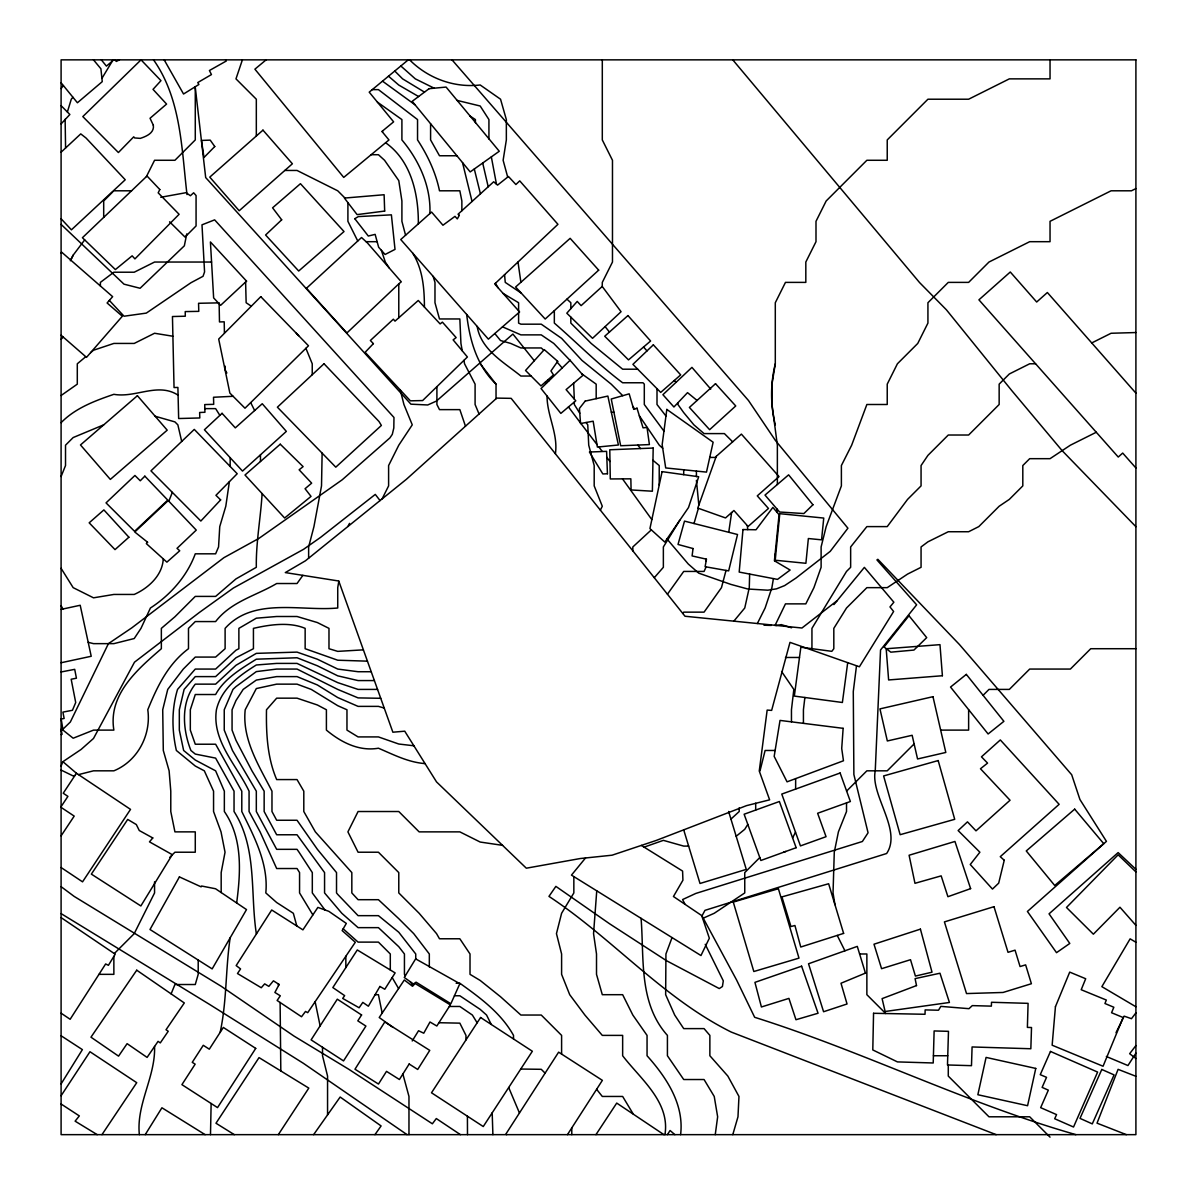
<?xml version="1.0" encoding="UTF-8"?>
<svg xmlns="http://www.w3.org/2000/svg" width="1197" height="1197" viewBox="0 0 1197 1197"><rect width="100%" height="100%" fill="white"/><g stroke="black" fill="none" stroke-linecap="round" stroke-linejoin="round"><path stroke-width="1.5" d="M749.651 574.066L749.277 587.652L744.758 608.001L733.836 621.153M229.39 481.658L225.799 506.256L219.754 526.605L218.557 546.954L215.625 553.822L195.276 553.822C187.046 576.251 170.288 595.133 150.433 608.001L140.977 628.365L134.214 638.54L113.865 643.642L93.516 643.642L88.204 642.31M230.138 466.426L230.183 457.718M211.136 1103.499L210.492 1134.651M322.128 453.139L321.514 485.892L313.943 526.605L308.631 546.954L308.631 558.206M555.393 453.768C558.341 433.868 546.969 415.509 547.044 396.057M775.177 560.226L779.786 513.678L823.745 518.062L821.561 539.832L808.364 538.53L805.895 563.293L775.177 560.226L775.297 561.303M776.778 512.017L777.062 509.099M804.878 697.492L803.426 709.761L803.426 723.347M163.256 558.864C162.508 575.263 148.443 588.131 134.214 594.445L113.865 594.445L93.516 597.827L73.167 587.652L61.092 568.336M856.498 665.756L853.281 691.522L853.88 774.549L868.064 832.783L862.379 841.491L695.801 893.441L682.589 899.56L684.998 904.304M262.113 493.583C260.647 518.241 255.904 542.57 256.323 567.303L235.974 578.899L215.625 596.405L195.276 596.405L174.927 616.769L161.356 628.365L161.356 648.714C137.311 669.482 108.029 694.664 113.865 730.11L93.516 730.11L73.167 738.22L62.992 730.11L61.197 719.038M220.143 1032.383C226.906 1001.141 225.5 969.136 230.153 937.835M847.7 662.659L842.389 702.489L794.329 696.085L800.853 647.203L831.84 651.333L833.815 648.714L833.815 628.365L846.518 608.001L866.867 587.652L887.231 587.652L907.58 574.081L921.062 567.303L921.062 546.954L927.929 541.822L948.278 531.737L968.627 531.737L978.802 526.605L999.151 506.256L1009.34 499.373L1022.807 485.892L1022.807 465.543L1029.689 458.675L1050.038 458.675L1070.387 445.194L1096.272 432.252M715.252 1134.651L717.646 1116.801L714.235 1096.452L704.06 1079.529L683.711 1079.529L667.417 1055.739L667.417 1035.39C638.405 1002.921 644.285 958.184 641.068 918.338M728.734 532.291L731.636 512.525M1050.038 59.85L1050.038 78.867L1009.34 78.867L968.627 99.216L927.929 99.216L887.231 139.929L887.231 160.278L866.867 160.278L826.169 200.976L815.995 221.325L815.995 241.689L805.82 262.038L805.82 282.387L785.471 282.387L775.297 302.736L775.297 363.783L771.99 384.147L771.99 404.496L777.362 445.194L777.362 484.486M773.412 578.6L771.9 587.652L765.122 608.001L757.357 623.517M338.826 581.203L337.734 587.652L337.734 608.001C300.911 611.502 253.435 596.779 225.111 628.365L225.111 648.714L215.625 657.078L195.276 657.078L183.291 669.063L167.73 689.412L162.717 709.761L163.301 750.474L169.121 770.823L170.782 791.172L170.782 811.521L174.927 831.87L195.276 831.87L195.276 852.219L174.927 852.219L169.839 857.321M236.662 902.957C240.672 872.374 242.871 838.319 224.348 811.521L224.348 791.172L215.625 770.823L195.276 760.05L183.635 750.474L179.326 730.11L179.326 709.761L184.114 689.412L195.276 676.604L215.625 676.604L235.974 657.752L253.435 648.714L253.435 628.365C269.475 624.684 289.315 621.662 305.145 628.365L305.145 648.714L337.734 660.22L367.449 661.163M186.762 233.894L184.338 245.819L140.094 288.268L123.994 284.168L61.092 224.393M726.01 570.415L721.477 587.652L704.06 612.146L683.711 612.146L682.784 613.433M760.02 770.823L765.122 750.474L775.147 750.474M518.002 262.038L520.89 282.297M694.006 523.523L698.39 508.291M732.788 1134.651L737.98 1116.801L738.968 1096.452L727.851 1076.088L709.866 1055.739L709.866 1035.39L704.06 1028.612L683.711 1028.612L674.689 1015.041L665.652 994.692L665.936 953.979L672.056 937.595M65.132 119.326L65.581 148.024M67.376 111.979L71.281 99.216L72.912 97.241M242.393 59.85L235.974 78.867L256.323 99.216L256.323 136.009M168.822 501.214L172.338 492.386M61.092 476.526L65.521 465.543L65.521 445.194L73.167 437.548L103.735 424.83M171.111 993.884L174.927 984.518L195.276 984.518L198.208 974.343L198.208 960.054M61.092 766.05L62.902 761.681L81.067 749.472L93.516 738.459L134.498 662.18L199.33 612.49L233.355 588.056L303.589 549.303L320.527 537.408L375.289 494.406L380.048 500.57M774.983 625.552L785.471 603.872L805.82 603.872L813.93 587.652L821.112 567.303L821.112 546.954L826.169 526.605L841.386 485.892L841.386 465.543L851.666 445.194L866.867 404.496L887.231 404.496L887.231 384.147L897.406 363.783L917.755 343.434L927.929 323.085L927.929 302.736L948.278 282.387L968.627 282.387L988.976 262.038L1029.689 241.689L1050.038 241.689L1050.038 221.325L1111.085 190.802L1131.449 190.802L1135.908 188.572M1116.023 1032.667L1124.133 1016.148L1131.479 1018.692L1135.908 1012.886M70.713 260.063L73.167 255.156L84.688 239.894M146.408 176.602L154.563 160.278L174.927 160.278L195.276 139.929L195.276 86.723M347.983 526.441L349.524 523.373M382.112 498.895L388.606 485.892L388.606 465.543L398.781 445.194L412.262 424.845L403.928 404.496L400.262 389.968M600.355 510.131L602.3 506.256L594.191 485.892L594.191 465.543L588.729 445.194L587.757 424.845L586.081 422.511M785.86 851.426L783.661 852.219M792.609 837.93L795.496 832.169M70.354 260.751L73.167 255.156M679.701 520.381L663.362 546.954L663.362 567.303L654.28 577.702M101.91 78.389L112.309 61.122M747.796 824.374L744.758 829.297L736.185 836.269M412.202 1040.971L418.546 1030.737L423.753 1033.206L429.992 1021.999L436.83 1026.009L450.341 1004.896L415.209 983.56L412.426 986.223L404.317 979.984L379.225 1017.51L392.99 1027.4M61.092 1083.913L82.384 1049.619L61.092 1035.764M145.226 1134.651L161.924 1107.779L205.136 1134.651M1135.908 1053.165L1127.948 1065.554L1106.357 1056.487M567.438 1134.651L602.375 1080.352L558.625 1052.163L505.837 1134.128L506.645 1134.651M667.402 1134.651L670.081 1130.507L674.884 1134.651M278.317 1134.651L308.796 1088.103L259.031 1057.609L215.984 1123.235L234.328 1134.651M61.092 1095.749L89.97 1051.729L136.727 1082.687L101.969 1134.651M595.956 1134.651L616.724 1103.08L663.916 1134.651M62.902 761.681L76.428 773.247L63.232 793.237L67.915 796.379L61.092 806.643M61.092 835.85L74.199 816.1L61.092 807.377M313.614 1134.651L340.157 1097.036L381.095 1125.943L374.945 1134.651M302.871 575.353L297.036 583.523L276.672 583.523C256.218 595.672 231.156 601.448 215.625 621.572L195.276 621.572L188.483 628.365L188.483 648.714C167.775 664.2 157.106 686.839 147.785 709.761C151.361 734.883 137.67 761.083 113.865 770.823L93.516 770.823L78.478 774.624M667.432 594.206L683.711 571.433L704.06 571.433L706.125 566.884M1135.908 1045.565L1129.654 1053.719L1135.908 1058.507M61.092 88.578L63.411 85.6M833.92 604.59L864.369 567.378L893.86 602.211L889.984 606.924L893.62 611.487L859.401 666.774L789.99 642.37L771.646 710.39L767.157 710.09L759.257 771.018L769.626 799.835L746.509 805.641L656.195 840.459L612.071 855.197L580.246 858.533L526.321 868.199L436.546 781.925L404.736 731.187L392.87 732.205L338.751 581.009L285.305 572.585L305.4 560.824L406.411 479.279L496.74 398.107L511.164 398.347L685.013 616.246L801.96 628.006L837.137 600.655M585.513 857.98L571.463 875.127L700.963 955.535L709.342 938.239L701.711 915.585L673.447 896.508L682.918 880.214L682.589 871.072L641.353 845.426M61.092 253.016L61.75 252.253L112.638 296.661L107.102 302.976L122.333 316.247L86.513 357.349L61.092 335.22M61.092 123.904L69.86 114.493L61.092 105.65M112.757 191.909L103.69 200.976L103.69 217.39M61.092 339.29L63.276 337.105M114.299 953.56L134.214 933.63L154.563 892.932L154.563 881.83M651.333 529.867L632.824 546.954L632.824 550.829M759.796 857.546L744.758 872.583L744.758 892.932L714.235 913.281L702.669 918.413M846.623 791.067L866.867 770.823L887.231 770.823L914.119 743.921M968.627 709.761L968.627 730.11L940.677 730.11M983.081 695.322L988.976 689.412L1009.34 689.412L1029.689 669.063L1070.387 669.063L1090.736 648.714L1135.908 648.714M61.092 730.978L70.339 722.015L108.418 643.642L131.879 627.797L223.899 557.682L259.031 538.321L342.177 479.817L389.923 437.878L392.302 434.346L393.813 427.987L393.978 417.484L214.637 219.859L201.994 224.827L204.567 271.928L203.026 276.298L190.936 282.746L146.303 313.105L124.039 316.217L109.346 300.417M61.092 152.199L80.753 133.884L86.079 138.059L125.236 179.759L71.416 229.839L61.092 218.752M730.948 819.107L739.207 811.521L739.207 807.825M602.226 286.442L581.114 305.639L577.223 301.42L566.809 313.195L592.53 338.317L621.063 311.714L602.226 286.442L602.3 282.387L612.475 262.038L612.475 160.278L602.3 139.929L602.3 59.85M61.092 422.676C75.336 408.057 94.982 400.786 113.865 394.322C135.62 398.212 157.899 382.038 178.084 395.16M113.79 59.85L106.428 66.119L101.341 59.85M85.765 356.706L77.296 363.783L77.296 384.147L61.092 395.519M90.613 352.651L93.516 350.227L113.865 343.434L134.214 343.434L154.563 333.26L172.892 336.237M266.123 59.85L254.901 69.172L343.734 177.41L388.965 139.959L381.978 131.461L393.618 121.84L369.215 92.154L408.252 59.85M119.431 59.85L116.333 61.421L114.912 59.85M1091.739 342.94L1111.085 333.26L1135.908 332.542M644.106 847.132L663.362 840.354L683.711 846.099L688.649 846.099M74.932 775.506L73.167 775.955L61.092 770.06M61.092 609.393L80.199 605.263L91.211 656.27L61.092 662.749M61.092 719.053L64.144 718.469L62.902 712.11L72.448 710.285L75.71 702.534L71.177 679.238L76.428 678.205L74.708 669.347L61.092 671.966M61.092 734.524L62.079 734.33L61.092 729.257M160.772 197.281L186.089 192.672L190.383 195.739L193.645 192.792L196.069 195.53L196.069 225.949L185.011 237.066L169.585 221.789M775.895 625.582L781.327 624.625L791.531 627.797M372.252 89.625L378.432 89.625L417.544 119.58L417.544 139.929C427.703 155.445 435.768 172.563 439.494 190.802L459.843 190.802L461.862 200.976L461.862 210.747M377.414 102.119L401.908 119.58L401.908 139.929C419.04 160.323 431.04 186.537 429.903 213.56M371.145 154.712L378.432 154.712L384.551 160.278L398.781 180.627L401.908 200.976L401.908 221.325L405.574 235.225M456.895 155.76L439.494 155.76L430.591 139.929L430.591 123.725M284.826 170.453L297.036 170.453L337.734 190.802L344.96 198.029M113.969 190.802L131.535 190.802M366.087 241.689L377.13 241.689M211.57 262.038L154.563 262.038L134.214 272.213L113.865 272.213L100.383 282.387L100.383 285.963M521.249 293.1L505.254 282.387L504.565 274.667M296.317 333.26L298.651 335.654M1035.6 363.783L1029.689 363.783L1009.34 373.973L999.151 384.147L999.151 404.496L968.627 435.02L948.278 435.02L927.929 455.369L921.062 465.543L921.062 485.892L907.58 499.373L887.231 526.605L866.867 526.605L850.648 546.954L850.648 567.303L846.518 571.433L811.94 628.365L811.94 648.684M637.717 369.2L622.649 369.2L591.183 343.434L570.834 323.085L570.834 317.13M531.094 376.038L520.89 376.038C504.012 362.317 481.014 349.898 477.169 326.407M204.837 408.626L215.625 408.626L219.859 415.374M611.323 412.142L613.896 412.142M709.746 457.434L715.836 457.434M363.394 649.851L337.734 651.377L328.98 648.714L328.98 628.365L317.385 622.56L297.036 616.5L276.672 616.5L256.323 618.191L238.876 628.365L238.876 648.714L235.974 650.21L215.625 669.063L195.276 669.063L177.545 689.412C171.47 709.417 171.829 730.17 176.363 750.474L195.276 766.035L204.328 770.823L213.56 791.172L213.56 811.521L221.026 831.87L225.036 852.219L221.176 872.583L221.176 892.543M785.471 657.467L799.476 657.467M371.22 671.726L358.083 671.726L337.734 669.063L317.385 659.218L297.036 652.111L256.323 653.367L235.974 665.293L215.625 684.145L195.276 684.145C180.597 702.415 182.632 729.646 190.907 750.474L195.276 754.065L215.625 758.12L234.043 791.172L234.043 811.521C257.46 848.284 250.068 892.723 256.323 933.63L256.592 933.63M374.392 680.569L358.083 680.569L337.734 675.841L317.385 665.786L297.036 657.766L256.323 659.188C241.345 668.584 224.183 678.654 215.625 694.514L195.276 694.514L190.323 709.761L190.323 730.11L195.276 744.22L215.625 744.22L241.794 791.172L241.794 811.521C254.243 836.823 268.607 863.815 265.809 892.932L276.672 902.523L293.34 913.281L296.811 925.969M377.564 689.412L358.083 689.412L337.734 682.634L297.036 663.407L276.672 663.407L256.323 664.993C238.921 675.781 221.37 688.679 216.418 709.761C211.809 740.958 236.587 764.898 249.066 791.172L249.066 811.521L260.093 831.87L276.672 868.528L297.036 868.528L299.564 872.583L299.564 892.932L312.866 914.912M502.56 845.351L480.192 842.045L459.843 831.87L419.145 831.87L398.781 811.521L358.083 811.521L347.908 831.87L358.083 852.219L378.432 852.219L398.781 872.583L398.781 892.932L419.145 913.281L436.546 933.63L439.494 938.777L459.843 938.777L470.017 953.979L470.017 974.343L480.192 980.463L500.541 996.757L520.89 1015.041L541.253 1015.041L561.602 1035.39L561.602 1054.078M859.611 953.979L866.867 953.979L866.867 994.692L885.705 1013.53M98.977 974.343L113.865 974.343L113.865 956.403M456.147 983.246L459.843 983.246C480.311 997.879 501.004 1012.976 513.513 1035.39L513.513 1038.966M375.11 994.692L378.432 994.692L382.172 1013.096M454.426 995.769L459.843 995.769L480.192 1009.385L486.551 1015.041L491.264 1024.452M449.339 1006.468L459.843 1006.468L472.366 1015.041L477.139 1022.792M933.421 1055.739L947.755 1055.739M763.97 625.208L771.317 625.433M413.893 745.776L398.781 744.025L378.432 736.918L358.083 736.918L346.965 730.11L346.965 709.761L337.734 705.691L311.265 689.412L297.036 684.145L276.672 684.145L256.323 688.559L245.205 709.761C241.974 739.402 259.061 765.856 271.973 791.172L271.973 811.521L276.672 820.259L297.036 820.259L317.385 849.331L336.522 872.583L336.522 892.932L337.734 894.398L358.083 915.66L378.432 915.66L398.781 932.254L415.733 953.979L415.733 958.932M380.736 698.3L358.083 697.896L337.734 689.412L297.036 669.063L276.672 669.063L256.323 671.607L235.974 686.614L232.966 689.412L224.243 709.761L224.243 730.11L232.457 750.474L256.323 791.172L256.323 811.521L276.672 849.331L297.036 849.331L299.055 852.219L312.312 872.583L312.312 892.932L324.926 909.929M425.07 763.611C408.072 762.28 393.633 754.664 378.432 748.215C358.965 751.596 340.98 742.245 326.407 730.11L326.407 709.761L317.385 704.988L297.036 698.165L276.672 698.165L266.497 709.761C266.078 733.267 267.305 757.701 276.672 779.576L297.036 779.576L303.799 791.172L303.799 811.521L315.35 831.87L351.828 872.583L351.828 892.932L358.083 899.695L378.432 899.695L398.781 918.683L413.728 933.63L429.319 953.979L429.319 966.937M155.176 416.257L174.927 421.898L177.859 424.845L181.705 441.454M384.237 708.07L378.432 706.38L358.083 706.38L337.734 697.552L317.385 684.968L297.036 676.604L276.672 676.604L256.323 680.076L243.171 689.412L235.974 700.529L232.068 709.761L232.068 730.11L235.974 740.3L251.954 770.823L264.148 791.172L264.148 811.521L276.672 834.773L297.036 834.773L324.567 872.583L324.567 892.932L341.818 913.281L358.083 927.645L378.432 927.645L398.781 946.707L404.436 953.979L404.436 974.343L405.424 975.6M1075.849 1134.651L1069.639 1132.826C962.044 1101.36 861.421 1050.936 754.664 1017.3L736.619 980.059L701.996 915.87L704.973 910.348L886.633 853.506C902.343 830.269 870.234 795.302 875.246 770.823L880.543 649.986L916.633 604.829L876.937 559.912L877.85 559.313L959.41 644.495L1071.704 774.758L1079.933 799.521L1106.432 841.371L1027.415 911.456L1056.517 952.677L1069.789 943.445L1049.051 913.835L1118.133 852.593L1135.908 869.321M1135.908 1076.298L1118.088 1069.34L1097.021 1123.16L1126.362 1134.651M996.173 1134.651L731.202 1032.053C662.809 997.999 612.31 938.164 548.959 896.388L555.872 886.379L609.572 923.77L666.49 960.697L719.277 988.572L722.419 986.508L723.302 980.852L705.228 944.313M457.074 100.398L480.192 106.009L488.93 119.58L488.93 139.017M502.501 326.841L520.89 334.876L541.253 334.876L553.777 343.434L570.026 360.342M434.197 88.204L415.314 78.867L400.83 65.985M424.486 92.124L402.611 78.867L394.771 71.012M418.591 96.538L398.781 85.062L388.501 76.189M1135.908 1006.767L1101.868 986.657L1130.133 938.837L1135.908 942.263M503.084 293.4L518.6 302.736L518.6 310.861M97.211 1134.651L75.112 1121.17L79.331 1115.918L61.092 1104.008M460.426 1134.651L436.307 1118.552L432.371 1123.788L348.821 1069.295L294.043 1036.108L221.31 986.343L74.199 896.433L61.092 886.663M61.092 913.61L209.699 1004.507L303.425 1063.34L407.055 1134.651M469.882 115.959L475.418 119.58L475.418 122.693M76.428 773.247L130.518 809.381L82.548 881.845L61.092 867.526M61.092 1013.186L70.144 1019.29L105.635 963.959L108.418 965.306L115.211 954.189L61.092 917.605M245.609 282.028L246.148 302.736L251.295 306.208M581.966 373.973L596.181 384.147L596.181 398.661M382.501 81.157L415 104.767M438.94 1022.717L459.843 1023.151L465.962 1035.39L465.962 1039.939M697.058 400.441L687.527 392.646L673.926 406.995L662.914 394.711L691.941 367.374L710.734 389.07M652.963 460.306L659.218 465.543L659.218 485.024M409.598 59.85C428.092 78.374 454.067 88.009 480.192 84.987L500.541 99.216L506.346 119.58L506.346 139.929L503.129 160.278L507.693 177.096M343.18 928.827L358.083 942.114L378.432 942.114L390.297 953.979L390.297 969.974M543.767 350.197L541.253 347.953L520.89 347.953L510.715 343.434L500.541 340.547L494.795 333.559M557.144 362.122L562.171 367.973M385.599 142.757C411.289 160.742 418.606 194.527 418.337 223.869M662.719 448.306L659.308 445.194L639.363 415.838M566.944 299.16L570.834 302.736L570.834 308.631M1135.908 871.91L1118.133 854.808L1066.497 907.476L1093.37 934.184L1119.958 907.236L1135.908 925.371M674.27 380.511L676.081 382.307M732.654 441.828L724.409 433.598L704.06 433.598L693.886 424.845L683.711 412.606L677.906 404.496L677.906 402.791M622.754 395.683L611.203 384.147L581.951 360.387L561.602 338.347L541.253 324.178L520.89 324.178L518.6 323.085L518.6 312.806M1050.038 1137.15L1029.689 1116.801L988.976 1116.801L948.278 1076.088L948.278 1064.986M545.099 1073.155L541.253 1069.31L520.755 1069.041M1135.908 526.695L1062.143 450.656L1011.794 390.626L946.408 309.814L919.58 282.582L732.773 59.85M1135.908 467.982L1122.696 453.065L1118.252 457.045L978.922 299.834L1010.283 272.003L1036.677 302.018L1047.375 292.517L1135.908 393.14M643.567 347.025L646.979 350.916M452.002 59.85L748.454 400.471L775.417 440.466L847.91 528.191L830.224 551.368L796.005 578.046L784.634 585.587L776.479 588.849L767.816 590.196L747.826 589.014L730.843 584.39L698.734 573.154L688.275 564.011L666.968 538.979M665.951 416.002L657.003 404.496L657.003 388.681M663.946 431.1L644.3 404.496L644.3 384.147L642.998 382.771L622.649 382.771C598.335 364.546 577.089 342.821 554.331 323.085L554.331 310.681M93.486 59.85L100.907 68.783L102.254 81.65L77.416 102.762L61.092 82.773M61.092 605.742L62.992 608.974M534.296 360.731L512.9 334.053L436.426 401.07L427.718 404.975L410.915 404.167L205.689 177.575L195.276 87.456M605.098 326.601L609.438 332.048M250.697 402.626L254.647 410.541M596.615 1089.315L602.3 1096.452L622.649 1096.452L633.138 1113.883M781.596 671.532L793.835 689.412L791.456 709.761L791.456 721.851M496.037 398.751L496.037 384.147C476.72 365.654 469.718 340.083 466.665 314.452M410.137 981.66L413.145 985.52M480.132 363.634L496.037 384.147M596.959 444.506L580.889 423.469M598.814 446.93L602.166 451.299M606.625 457.134L609.991 461.518M573.632 383.235L574.306 399.125M548.002 379.748L548.869 380.9M568.47 406.95L580.515 422.975M637.941 445.194L640.455 448.561M622.515 478.875L651.841 519.633M545.488 381.963L546.431 383.279M632.824 406.337L634.664 409.015M389.279 268.023L385.314 262.038L381.349 250.293M579.782 413.249L574.306 404.496L574.306 402.012M495.408 283.315L498.102 287.789M392.182 977.56L398.586 988.542M225.59 59.85L226.278 61.017L209.43 70.518L211.45 74.573L197.774 82.563L198.897 84.478L183.545 94.009L164.184 59.85M153.545 59.85C181.226 99.127 181.57 148.772 187.001 194.572M226.846 373.015L225.171 369.798L225.096 366.102M508.695 1087.534L519.453 1112.971M402.88 1074.023L408.97 1096.452L408.97 1134.651M837.242 935.426L844.932 950.792M357.753 241.001L347.908 221.325L347.908 202.637M412.621 253.031C422.855 269.355 424.337 288.372 424.426 307.09M479.054 413.997L475.089 404.496L475.089 384.147L464.541 363.783L463.942 360.357M305.908 348.312L312.237 363.783L312.237 374.721M496.456 184.173L491.339 156.882M728.614 811.461L746.27 869.396L700.006 883.476L683.786 830.12M433.134 276.357L434.975 282.387L434.975 302.736L439.494 318.956L459.843 318.956L460.935 343.434L462.237 350.796M488.196 186.762L482.705 163.031M462.521 162.612L472.052 201.47M474.296 169.001L480.431 193.839M320.123 1025.874L315.125 1001.694M492.191 1112.836L492.895 1134.651M278.303 983.964L278.557 985.49M834.952 904.663L833.037 892.932L834.279 852.219L838.409 831.87L846.518 811.521L846.518 802.888M698.839 505.104L696.415 480.341M467.414 1116.203L467.488 1134.651M747.721 529.628L747.347 525.633M465.483 426.207L459.843 409.628L439.494 409.628L436.905 404.496L436.905 386.661M233.101 396.297L213.515 397.254L213.709 404.332L204.732 404.571L204.926 412.277L199.645 412.486L199.809 417.962L178.652 418.531L177.904 387.439L174.044 387.559L172.458 316.532L185.296 316.217L185.221 311.594L198.777 311.355L198.567 303.29L219.126 302.856L219.485 321.933L224.213 321.813L224.423 332.886M795.646 778.619L795.646 789.062M775.297 553.852L775.297 559.029M755.696 803.187L755.696 810.055M706.125 559.119L706.125 561.124M696.415 471.079L696.415 476.63M683.711 469.778L683.711 474.655M680.599 1134.651C684.34 1104.218 666.385 1077.405 647.053 1055.739L647.053 1035.39L632.824 1015.041L622.649 994.692L602.3 994.692L596.51 974.343L596.51 953.979L593.547 933.63L596.749 890.822M664.948 1134.651C670.29 1101.898 640.335 1078.901 622.649 1055.739L622.649 1035.39L602.3 1035.39L584.884 1015.041L569.712 994.692L561.602 974.343L561.602 953.979L556.455 933.63L561.602 913.281L573.842 892.932L573.842 876.608M571.777 1127.903L571.777 1134.651M398.781 283.884L398.781 317.789M382.486 131.027L382.486 132.089M345.843 956.253L345.843 967.58M327.559 1114.901L327.559 1076.088L322.517 1055.739L322.517 1047.285M280.816 1070.956L280.113 1002.488M260.467 454.815L260.467 461.503M154.563 1046.477C155.625 1076.791 136.114 1104.143 139.361 1134.651M775.297 424.845A127.421 127.421 0 0 1 775.297 363.783M653.188 448.052L652.38 491.219L631.088 489.947L630.849 478.83L610.29 478.95L609.782 449.773L653.188 448.052M873.556 1013.29L872.793 1049.934L897.436 1061.904L933.211 1062.981L934.124 1030.946L948.473 1031.335L947.485 1064.971L971.485 1065.674L972.084 1046.956L1030.841 1048.752L1031.515 1027.52L1027.385 1027.4L1028.088 1003.355L991.52 1002.278L991.37 1006.138L972.293 1005.615L968.986 1008.682L940.842 1006.378L938.508 1010.223L925.146 1009.909L925.027 1014.278L873.556 1013.29M153.336 125.251C154.488 132.987 146.273 136.413 140.303 138.373L134.618 137.939L133.735 136.832L118.398 152.528L82.817 116.588L141.037 59.85L160.967 80.663L153.021 89.371L166.578 104.079L150.044 118.264L153.336 125.251M843.137 728.33L841.715 748.484L843.466 760.768L787.057 781.836L774.175 756.384L780.025 720.414L843.137 728.33M1055.44 1006.692L1052.148 1045.205L1103.065 1066.243L1123.13 1017.51L1111.564 1012.737L1113.838 1007.246L1104.936 1003.505L1106.327 1000.049L1081.205 989.724L1085.694 978.742L1069.714 972.114L1055.44 1006.692M742.978 529.538L739.192 572.076L777.511 579.393L790.125 570.041L774.414 560.78L779.067 514.71L772.873 507.408L756.01 529.777L742.978 529.538M693.048 548.54L692.09 555.932L706.484 559.194L705.093 566.705L728.659 570.879L737.532 534.505L684.504 521.114L678.026 544.455L693.048 548.54M666.819 409.419L662.165 444.641L665.697 467.937L706.484 472.112L713.128 442.217L666.819 409.419M662.091 471.633L649.926 528.595L664.829 542.106L688.514 507.528L698.689 476.75L662.091 471.633M1035.764 1068.427L1027.58 1105.714L977.859 1094.731L986.074 1057.415L1035.764 1068.427M1004.253 860.254L998.687 883.147L992.478 889.072L970.258 864.503L979.879 852.219L958.139 830.568L967.475 821.86L975.989 830.838L1010.044 800.239L980.478 768.758L987.555 763.102L981.465 756.833L1000.318 739.941L1059.136 804.324L1000.273 856.678L1004.253 860.254M716.225 456.371L697.776 508.082L725.532 517.942L733.911 510.506L748.095 526.485L768.459 508.471L757.282 495.872L779.023 476.601L741.392 434.107L716.225 456.371M152.782 837.96L149.475 841.85L172.293 854.658L140.857 905.964L91.361 874.124L127.705 819.436L136.323 824.553L139.271 830.523L152.782 837.96M1050.472 1051.445L1040.253 1074.667L1046.537 1077.33L1042.123 1087.385L1048.333 1090.168L1040.657 1107.659L1056.562 1114.616L1054.692 1118.746L1073.529 1127.02L1097.619 1072.078L1050.472 1051.445M1101.794 1069.46L1080.008 1118.387L1092.292 1123.878L1114.078 1074.906L1101.794 1069.46M459.843 983.68L450.865 1003.744L416.077 982.168L413.414 983.994L404.272 977.47L415.643 958.872L459.843 983.68M159.814 189.53L158.184 192.837L179.101 214.293L134.932 258.896L132.149 255.829L115.376 269.579L82.428 237.709L147.022 176.019L159.814 189.53M279.11 984.473L274.891 992.463L280.293 995.799L277.12 1000.497L301.524 1016.747L305.489 1011.465L307.719 1012.662L355.3 942.263L342.147 930.608L346.322 923.411L328.831 911.336L317.863 907.401L302.916 929.86L271.704 909.989L236.168 965.59L240.552 968.927L237.485 973.535L261.26 987.734L264.672 983.874L268.846 986.373L273.425 980.822L279.11 984.473M179.415 876.907L149.999 929.5L212.168 968.897L246.507 909.585L215.55 888.758L201.59 886.019L201.111 886.842L179.415 876.907M459.319 215.325L457.299 218.901L454.995 216.358L442.95 225.231L431.578 212.064L400.741 239.535L488.376 339.14L519.588 311.953L494.705 283.973L557.937 224.318L519.737 180.867L515.892 184.518L508.456 176.498L497.563 185.116L493.673 181.779L458.047 214.218L459.319 215.325M379.913 986.463L368.377 1006.213L362.811 1002.398L359.115 1007.769L342.701 998.418L344.646 995.635L332.841 987.57L357.29 949.969L395.13 972.907L384.791 989.246L379.913 986.463M409.165 1064.013L399.424 1079.514L386.511 1071.36L378.476 1084.048L354.985 1069.22L384.791 1021.954L429.753 1050.382L417.708 1069.46L409.165 1064.013M354.791 218.707L368.302 236.033L375.14 234.373L378.641 247.24L385.075 254.482L395.01 249.395L391.389 214.847L358.322 216.597L354.791 218.707M361.584 1014.966L357.813 1020.846L365.908 1026.083L343.539 1060.916L311.1 1039.879L337.3 999.181L361.584 1014.966M255.724 1048.392L217.525 1107.614L181.914 1084.647L195.156 1064.163L192.253 1062.338L203.266 1045.295L209.31 1049.185L223.33 1027.445L255.724 1048.392M480.596 1017.51L431.504 1092.786L483.259 1126.542L532.351 1051.25L480.596 1017.51M136.727 970.198L90.972 1037.186L118.563 1056.143L127.106 1043.664L147.096 1057.415L158.064 1041.36L160.293 1042.901L168.238 1031.26L166.024 1029.749L184.308 1002.951L136.727 970.198M557.697 361.329L550.949 370.95L553.493 374.915L540.969 385.928L525.543 370.471L544.276 349.644L557.697 361.329M585.168 401.115L579.408 408.431L580.56 423.529L593.158 421.194L597.378 447.065L618.4 445L607.867 396.072L585.168 401.115M908.972 615.722L884.044 647.008L890.807 652.17L913.939 650.061L926.702 637.627L908.972 615.722M147.575 542.226L146.348 543.618L166.892 562.141L179.73 550.77L177.021 548.346L196.263 530.106L168.208 500.57L134.767 532.007L147.575 542.226M220.637 499.897L200.842 521.039L150.957 470.87L194.273 429.409L237.201 473.743L215.939 495.319L220.637 499.897M373.389 343.644L365.115 352.307L410.391 400.83L422.631 400.561L467.399 356.99L453.124 339.858L456.147 337.599L442.396 322.128L440.122 323.923L418.262 300.477L395.01 321.14L393.349 319.195L370.367 340.502L373.389 343.644M214.757 146.528L203.984 157.495L201.47 140.438L210.223 140.124L214.757 146.528M144.837 476.167L140.258 480.775L134.932 475.478L106.039 502.875L134.573 531.333L167.76 500.122L144.837 476.167M260.781 296.661L218.692 339.065L229.854 393.05L244.996 408.222L308.482 345.783L260.781 296.661M570.071 360.297L541.044 388.516L560.839 413.399L575.757 400.8L566.091 389.623L583.059 375.245L570.071 360.297M812.928 504.775L803.875 513.558L779.591 512.017L765.003 495.079L788.614 474.85L812.928 504.775M653.338 344.826L632.914 364.352L660.699 392.407L680.689 374.885L653.338 344.826M281.684 219.814L265.584 235.001L298.696 271.016L344.018 231.545L300.447 183.695L272.587 207.814L281.684 219.814M399.11 283.584L346.876 332.99L306.417 288.312L361.539 237.515L367.344 242.841L401.294 281.834L399.11 283.584M246.552 281.145L220.592 305.355L213.635 297.888L210.418 241.959L246.552 281.145M222.058 413.324L204.418 429.768L242.497 471.079L286.337 431.399L262.248 403.733L235.3 427.868L222.058 413.324M324.013 363.753L277.39 407.189L335.788 467.174L381.379 425.444L379.03 421.539L324.013 363.753M598.68 270.148L545.189 319.03L515.608 286.996L570.146 238.338L598.68 270.148M715.507 383.698L689.397 407.429L709.626 429.693L735.736 405.963L715.507 383.698M128.887 537.214L115.017 549.618L89.177 522.82L103.885 509.907L128.887 537.214M627.946 315.574L604.724 336.237L628.5 359.893L650.599 341.01L627.946 315.574M262.966 130.144L209.774 177.126L239.191 210.762L292.382 163.78L262.966 130.144M280.263 444.207L244.996 475.014L284.632 518.017L311.025 496.396L305.055 488.72L311.654 483.154L299.13 469.808L303.11 466.621L280.263 444.207M137.401 395.713L80.483 444.955L110.333 479.413L167.206 430.172L137.401 395.713M1074.682 809.142L1026.263 850.947L1054.722 885.496L1103.739 843.676L1074.682 809.142M966.323 674.39L950.538 687.063L988.109 733.97L1003.894 721.327L966.323 674.39M429.08 88.683L412.187 101.326L470.182 171.919L499.269 151.256L446.092 87.067L429.08 88.683M865.446 973.101L840.997 983.246L847.042 1003.984L823.581 1011.734L808.529 963.765L857.291 946.393L865.446 973.101M916.513 985.58L882.099 998.627L885.122 1011.495L949.43 1002.473L939.974 973.221L915.092 978.622L916.513 985.58M796.155 847.7L760.858 860.493L744.13 814.229L779.382 801.511L796.155 847.7M840.114 773.008L781.776 794.075L800.449 845.905L826.05 836.688L817.626 813.272L850.379 801.511L840.114 773.008M970.617 888.638L947.919 896.703L941.171 875.875L914.972 883.311L909.092 855.242L954.952 841.461L970.617 888.638M636.999 408.192L633.707 409.344L629.173 393.843L611.248 399.005L620.674 445.748L649.402 444.596L647.023 427.464L643.043 427.823L636.999 408.192M801.601 966.188L754.933 982.363L761.412 1006.976L788.928 998.388L795.96 1019.724L818.06 1013.246L801.601 966.188M920.418 929.141L873.99 944.209L881.576 968.687L910.513 959.71L915.406 976.079L932.014 972.188L920.418 929.141M843.616 933.391L800.763 947.022L794.928 925.52L790.948 926.523L781.925 896.897L828.638 883.745L843.616 933.391M993.989 906.683L944.418 921.899L966.518 993.57L1003.056 992.463L1031.395 983.725L1025.634 964.872L1020.068 966.548L1015.056 950.164L1008.024 952.318L993.989 906.683M778.394 888.713L733.282 902.074L753.826 971.515L798.983 958.124L778.394 888.713M938.179 760.559L883.61 775.94L900.144 834.698L954.712 819.317L938.179 760.559M932.972 696.684L879.945 708.893L887.336 740.973L912.144 735.287L917.56 758.973L945.81 752.449L932.972 696.684M384.671 211.076L357.095 214.607L344.407 198.074L384.117 194.737L384.671 211.076M942.398 675.736L888.623 679.956L886.184 648.744L939.974 644.659L942.398 675.736M607.433 473.743L602.854 473.967L589.418 452.032L606.595 451.359L607.433 473.743M1135.908 59.85L61.092 59.85L61.092 1134.651L1135.908 1134.651L1135.908 59.85"/></g></svg>
